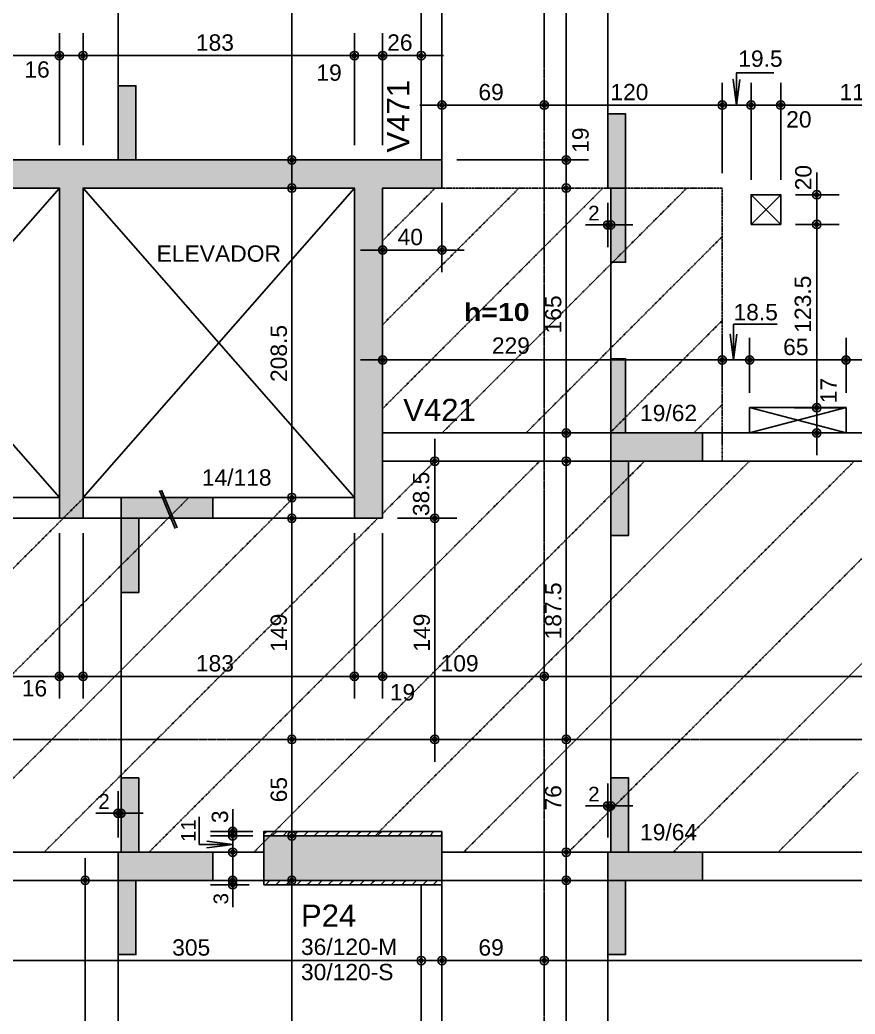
# Model space of a CAD drawing. Extents: x 0 to 7795, y 0 to 4205.
# Drawn here: x 3450 to 4013, y 2422 to 3092 of the extents above; entities that cross this region are included whole.
import ezdxf

# ---------------------------------------------------------------- set-up
doc = ezdxf.new("R2010")
doc.units = 0
doc.header["$MEASUREMENT"] = 0
for name, pattern in [('ESTILO_TQS_0001', [1, 0.7, -0.3]), ('ESTILO_TQS_0002', [0.4, 0.1, -0.3]), ('ESTILO_TQS_0006', [0.3, 0.2, -0.1]), ('ESTILO_TQS_0007', [2.1, 1.5, -0.2, 0.2, -0.2])]:
    doc.linetypes.add(name, pattern=pattern)
for name, color, linetype in [('MTH-230', 1, 'CONTINUOUS'), ('MTH-COTAS7', 31, 'CONTINUOUS'), ('MTH-DIM-PILAR', 3, 'CONTINUOUS'), ('MTH-DIM-VIGA', 3, 'CONTINUOUS'), ('MTH-EIXO-214', 4, 'CONTINUOUS'), ('MTH-FACE-VIGA', 7, 'CONTINUOUS'), ('MTH-LINHA-SEÇÃO', 16, 'CONTINUOUS'), ('MTH-PILAR-SEGUE', 5, 'CONTINUOUS'), ('MTH-SIMB_COTA', 3, 'CONTINUOUS'), ('MTH-SOMBRA21', 150, 'CONTINUOUS'), ('MTH-SOMBRA25', 253, 'CONTINUOUS'), ('MTH-TIT1-VIGA', 5, 'CONTINUOUS'), ('MTH-TRACEJADO-216', 1, 'CONTINUOUS'), ('MTH-TXT-NEGRITO', 5, 'CONTINUOUS'), ('MTH-TXT-NOTAS', 3, 'CONTINUOUS'), ('MTH-VIGA-INVERTIDA', 7, 'ESTILO_TQS_0002')]:
    doc.layers.add(name, color=color, linetype=linetype)
doc.styles.add('TQS_ARIAL', font='arial.ttf')
doc.styles.add('TQS_ARIAL_BLACK', font='ariblk.ttf')

msp = doc.modelspace()

# ---------------------------------------------------------------- linework, layer by layer
at = {"layer": 'MTH-230', "linetype": 'Continuous'}
for p, q in [((3293.511365, 2770.135472), (3476.511365, 2978.635504)), ((3293.511365, 2978.635504), (3476.511365, 2770.135472)), ((3492.511365, 2770.135472), (3675.511365, 2978.6355)), ((3492.511365, 2978.6355), (3675.511365, 2770.135472)), ((3943.011366, 2954.1355), (3963.011366, 2974.1355)), ((3963.011366, 2954.1355), (3943.011366, 2974.1355)), ((3942.010455, 2813.6355), (4007.012171, 2830.706534)), ((4007.012171, 2813.6355), (3942.010455, 2830.706534))]:
    msp.add_line(p, q, dxfattribs=at)
at = {"layer": 'MTH-COTAS7', "linetype": 'Continuous'}
for p, q in [((3633.288022, 2982.635497), (3633.288022, 3471.635501)), ((3818.309239, 2982.635497), (3818.309239, 3438.635501)), ((3476.511365, 3007.635497), (3476.511365, 3082.969265)), ((3476.511365, 3007.635497), (3476.511365, 3082.969265)), ((3492.511365, 3007.635497), (3492.511365, 3082.969265)), ((3492.511365, 3007.635497), (3492.511365, 3082.969265)), ((3675.511365, 3007.635497), (3675.511365, 3082.969265)), ((3675.511365, 3007.635497), (3675.511365, 3082.969265)), ((3694.511365, 3007.635497), (3694.511365, 3082.969265)), ((3694.511365, 3007.635497), (3694.511365, 3082.969265)), ((3720.511366, 3057.646509), (3720.511366, 3082.969265)), ((3278.511365, 3067.969265), (3491.511365, 3067.969265)), ((3461.511365, 3067.969265), (3507.511365, 3067.969265)), ((3477.511365, 3067.969265), (3690.511365, 3067.969265)), ((3660.511365, 3067.969265), (3709.511365, 3067.969265)), ((3679.511365, 3067.969265), (3735.511366, 3067.969265)), ((3923.511327, 2988.635492), (3923.511327, 3049.575059)), ((3923.511327, 2988.635492), (3923.511327, 3049.575059)), ((3943.011367, 2984.1355), (3943.011367, 3049.575059)), ((3943.011367, 2984.1355), (3943.011367, 3049.575059)), ((3963.011367, 2984.1355), (3963.011367, 3049.575059)), ((3963.011367, 2984.1355), (3963.011367, 3049.575059)), ((3803.511366, 3037.703124), (3803.511366, 3019.575059)), ((3803.511366, 3037.703124), (3803.511366, 3019.575059)), ((3818.511366, 3034.575059), (3719.511366, 3034.575059)), ((3734.511366, 3031.99527), (3734.511366, 3019.575059)), ((3938.511327, 3034.575059), (3788.511366, 3034.575059)), ((3958.011367, 3034.575059), (3908.511327, 3034.575059)), ((3978.011367, 3034.575059), (3928.011367, 3034.575059)), ((4088.011367, 3034.575059), (3948.011367, 3034.575059)), ((3818.309239, 2963.635492), (3818.309239, 3012.635497)), ((3619.831089, 2997.635497), (3648.288022, 2997.635497)), ((3744.511366, 2997.635497), (3833.309239, 2997.635497)), ((3744.511366, 2997.635497), (3833.309239, 2997.635497)), ((3633.288022, 2755.13551), (3633.288022, 2993.6355)), ((3818.309239, 2798.635501), (3818.309239, 2993.635492)), ((3987.298602, 2939.1355), (3987.298602, 2989.1355)), ((3594.011365, 2978.6355), (3648.288022, 2978.6355)), ((3694.511365, 2968.635497), (3694.511365, 2921.927565)), ((3734.511366, 2968.635492), (3734.511366, 2921.927565)), ((3846.330198, 2968.635492), (3846.330198, 2938.878151)), ((3848.330198, 2968.635492), (3848.330198, 2938.878151)), ((3973.011367, 2974.1355), (4002.298602, 2974.1355)), ((3987.298602, 2815.635501), (3987.298602, 2969.1355)), ((3831.330198, 2953.878151), (3863.330198, 2953.878151)), ((3973.011367, 2954.1355), (4002.298602, 2954.1355)), ((3973.011367, 2954.1355), (4002.298602, 2954.1355)), ((3749.511366, 2936.927565), (3679.511365, 2936.927565)), ((3923.511327, 2878.491579), (3923.511327, 2847.849414)), ((3942.010456, 2840.635501), (3942.010456, 2877.849414)), ((3942.010456, 2840.635501), (3942.010456, 2877.849414)), ((4007.012172, 2840.635501), (4007.012172, 2877.849414)), ((4007.012172, 2840.635501), (4007.012172, 2877.849414)), ((3694.511365, 2867.803718), (3694.511365, 2847.849414)), ((3923.511327, 2868.491579), (3923.511327, 2847.849414)), ((3679.511365, 2862.849414), (3938.511327, 2862.849414)), ((3957.010456, 2862.849414), (3908.511327, 2862.849414)), ((4022.012172, 2862.849414), (3927.010456, 2862.849414)), ((4164.012172, 2862.849414), (3992.012172, 2862.849414)), ((3987.298602, 2798.635501), (3987.298602, 2845.635501)), ((3982.961218, 2830.635501), (3972.298602, 2830.635501)), ((3982.298602, 2830.635501), (4002.298602, 2830.635501)), ((3729.654069, 2741.135506), (3729.654069, 2809.6355)), ((3799.683742, 2813.635501), (3833.309239, 2813.635501)), ((3818.309239, 2592.135465), (3818.309239, 2809.635501)), ((3984.682161, 2813.635501), (3972.298602, 2813.635501)), ((3726.827293, 2794.6355), (3744.654069, 2794.6355)), ((3813.511366, 2794.635501), (3833.309239, 2794.635501)), ((3665.511332, 2770.13551), (3618.288022, 2770.13551)), ((3633.288022, 2592.135465), (3633.288022, 2771.13551)), ((3729.654069, 2592.135465), (3729.654069, 2771.135506)), ((3637.278494, 2756.13551), (3618.288022, 2756.13551)), ((3704.511365, 2756.135506), (3744.654069, 2756.135506)), ((3704.511365, 2756.135506), (3744.654069, 2756.135506)), ((3476.511365, 2746.135506), (3476.511365, 2634.635497)), ((3476.511365, 2746.135506), (3476.511365, 2634.635497)), ((3492.511365, 2746.135506), (3492.511365, 2634.635497)), ((3492.511365, 2746.135506), (3492.511365, 2634.635497)), ((3675.511365, 2746.135506), (3675.511365, 2634.635497)), ((3675.511365, 2746.135506), (3675.511365, 2634.635497)), ((3694.511365, 2746.135506), (3694.511365, 2634.635497)), ((3694.511365, 2746.135506), (3694.511365, 2634.635497)), ((3803.511366, 2674.230856), (3803.511366, 2634.635497)), ((3803.511366, 2674.230856), (3803.511366, 2634.635497)), ((3278.511399, 2649.635497), (3491.511365, 2649.635497)), ((3461.511365, 2649.635497), (3507.511365, 2649.635497)), ((3477.511365, 2649.635497), (3690.511365, 2649.635497)), ((3660.511365, 2649.635497), (3709.511365, 2649.635497)), ((3679.511365, 2649.635497), (3818.511366, 2649.635497)), ((3788.511366, 2649.635497), (4369.512171, 2649.635497)), ((3633.288022, 2527.13677), (3633.288022, 2622.135465)), ((3818.309239, 2516.13677), (3818.309239, 2622.135465)), ((3641.453157, 2607.135465), (3618.288022, 2607.135465)), ((3641.453157, 2607.135465), (3618.288022, 2607.135465)), ((3715.45008, 2607.135465), (3744.654069, 2607.135465)), ((3813.511366, 2607.135465), (3833.309239, 2607.135465)), ((3813.511366, 2607.135465), (3833.309239, 2607.135465)), ((3846.330198, 2541.13677), (3846.330198, 2577.346098)), ((3848.330198, 2541.13677), (3848.330198, 2577.346098)), ((3516.089003, 2541.13677), (3516.089003, 2572.346399)), ((3518.089003, 2541.13677), (3518.089003, 2572.346399)), ((3593.398421, 2527.13677), (3593.398421, 2560.13677)), ((3831.330198, 2562.346098), (3863.330198, 2562.346098)), ((3501.089003, 2557.346399), (3533.089003, 2557.346399)), ((3593.398421, 2516.13677), (3593.398421, 2557.13677)), ((3606.981454, 2545.13677), (3578.398421, 2545.13677)), ((3606.981454, 2542.13677), (3578.398421, 2542.13677)), ((3606.981454, 2542.13677), (3578.398421, 2542.13677)), ((3638.897872, 2542.13677), (3618.288022, 2542.13677)), ((3493.919524, 2137.135501), (3493.919524, 2527.13677)), ((3606.981454, 2531.13677), (3578.398421, 2531.13677)), ((3593.398421, 2494.13677), (3593.398421, 2527.13677)), ((3633.288022, 2038.142044), (3633.288022, 2527.13677)), ((3813.511366, 2531.13677), (3833.309239, 2531.13677)), ((3818.309239, 2071.135503), (3818.309239, 2527.13677)), ((3465.43347, 2512.13677), (3508.919524, 2512.13677)), ((3604.511366, 2512.13677), (3578.398421, 2512.13677)), ((3604.511366, 2509.13677), (3578.398421, 2509.13677)), ((3664.511366, 2512.13677), (3618.288022, 2512.13677)), ((3813.511366, 2512.13677), (3833.309239, 2512.13677)), ((3720.511366, 2447.143058), (3720.511366, 2473.127822)), ((3734.511366, 2431.979805), (3734.511366, 2473.127822)), ((3803.511366, 2454.484193), (3803.511366, 2473.127822)), ((3803.511366, 2454.484193), (3803.511366, 2473.127822)), ((3400.51137, 2458.127822), (3735.511366, 2458.127822)), ((3719.511366, 2458.127822), (3818.511366, 2458.127822)), ((3788.511366, 2458.127822), (4369.512171, 2458.127822))]:
    msp.add_line(p, q, dxfattribs=at)
for points in [[(3958.280847, 3056.357595), (3933.168251, 3056.357595), (3933.168251, 3034.575059), (3930.884043, 3051.925344), (3933.168251, 3034.575059), (3935.45246, 3051.925344)], [(3960.559205, 2886.866968), (3931.167326, 2886.866968), (3931.167326, 2862.849414), (3928.883118, 2880.199699), (3931.167326, 2862.849414), (3933.451534, 2880.199699)], [(3570.813258, 2555.050198), (3570.813258, 2536.388203), (3593.398421, 2536.388203), (3576.048136, 2534.103995), (3593.398421, 2536.388203), (3576.048136, 2538.672412)]]:
    msp.add_lwpolyline(points, dxfattribs=at)
at = {"layer": 'MTH-EIXO-214', "linetype": 'ESTILO_TQS_0007'}
for p, q in [((3803.511366, 3791.636556), (3803.511366, 1718.135501)), ((401.511366, 2607.135465), (5503.511366, 2607.135465))]:
    msp.add_line(p, q, dxfattribs=at)
at = {"layer": 'MTH-FACE-VIGA', "linetype": 'Continuous'}
for p, q in [((3614.511366, 2543.549246), (3616.09889, 2545.13677)), ((3620.169958, 2542.13677), (3620.31505, 2542.281862)), ((3620.31505, 2542.281862), (3623.169958, 2545.13677)), ((3627.241025, 2542.13677), (3627.567427, 2542.463171)), ((3627.567427, 2542.463171), (3630.241025, 2545.13677)), ((3634.312093, 2542.13677), (3634.819804, 2542.644481)), ((3634.819804, 2542.644481), (3637.312093, 2545.13677)), ((3641.383161, 2542.13677), (3642.072181, 2542.82579)), ((3642.072181, 2542.82579), (3644.383161, 2545.13677)), ((3648.454229, 2542.13677), (3649.324559, 2543.007099)), ((3649.324559, 2543.007099), (3651.454229, 2545.13677)), ((3655.525297, 2542.13677), (3656.576936, 2543.188409)), ((3656.576936, 2543.188409), (3658.525297, 2545.13677)), ((3662.596365, 2542.13677), (3663.829313, 2543.369718)), ((3663.829313, 2543.369718), (3665.596365, 2545.13677)), ((3669.667432, 2542.13677), (3671.08169, 2543.551028)), ((3671.08169, 2543.551028), (3672.667432, 2545.13677)), ((3676.7385, 2542.13677), (3678.334068, 2543.732337)), ((3678.334068, 2543.732337), (3679.7385, 2545.13677)), ((3683.809568, 2542.13677), (3685.586445, 2543.913647)), ((3685.586445, 2543.913647), (3686.809568, 2545.13677)), ((3690.880636, 2542.13677), (3692.838822, 2544.094956)), ((3692.838822, 2544.094956), (3693.880636, 2545.13677)), ((3697.951704, 2542.13677), (3700.091199, 2544.276265)), ((3700.091199, 2544.276265), (3700.951704, 2545.13677)), ((3705.022771, 2542.13677), (3707.343577, 2544.457575)), ((3707.343577, 2544.457575), (3708.022771, 2545.13677)), ((3712.093839, 2542.13677), (3714.595954, 2544.638884)), ((3714.595954, 2544.638884), (3715.093839, 2545.13677)), ((3719.164907, 2542.13677), (3721.848331, 2544.820194)), ((3721.848331, 2544.820194), (3722.164907, 2545.13677)), ((3726.235975, 2542.13677), (3729.100708, 2545.001503)), ((3729.100708, 2545.001503), (3729.235975, 2545.13677)), ((3733.307043, 2542.13677), (3734.511366, 2543.341093)), ((3615.454229, 2509.13677), (3615.478405, 2509.160946)), ((3615.478405, 2509.160946), (3618.454229, 2512.13677)), ((3622.525297, 2509.13677), (3622.730782, 2509.342255)), ((3622.730782, 2509.342255), (3625.525297, 2512.13677)), ((3629.596365, 2509.13677), (3629.983159, 2509.523564)), ((3629.983159, 2509.523564), (3632.596365, 2512.13677)), ((3636.667432, 2509.13677), (3637.235537, 2509.704874)), ((3637.235537, 2509.704874), (3639.667432, 2512.13677)), ((3643.7385, 2509.13677), (3644.487914, 2509.886183)), ((3644.487914, 2509.886183), (3646.7385, 2512.13677)), ((3650.809568, 2509.13677), (3651.740291, 2510.067493)), ((3651.740291, 2510.067493), (3653.809568, 2512.13677)), ((3657.880636, 2509.13677), (3658.992668, 2510.248802)), ((3658.992668, 2510.248802), (3660.880636, 2512.13677)), ((3664.951704, 2509.13677), (3666.245046, 2510.430112)), ((3666.245046, 2510.430112), (3667.951704, 2512.13677)), ((3672.022771, 2509.13677), (3673.497423, 2510.611421)), ((3673.497423, 2510.611421), (3675.022771, 2512.13677)), ((3679.093839, 2509.13677), (3680.7498, 2510.79273)), ((3680.7498, 2510.79273), (3682.093839, 2512.13677)), ((3686.164907, 2509.13677), (3688.002177, 2510.97404)), ((3688.002177, 2510.97404), (3689.164907, 2512.13677)), ((3693.235975, 2509.13677), (3695.254555, 2511.155349)), ((3695.254555, 2511.155349), (3696.235975, 2512.13677)), ((3700.307043, 2509.13677), (3702.506932, 2511.336659)), ((3702.506932, 2511.336659), (3703.307043, 2512.13677)), ((3707.37811, 2509.13677), (3709.759309, 2511.517968)), ((3709.759309, 2511.517968), (3710.37811, 2512.13677)), ((3714.449178, 2509.13677), (3717.011686, 2511.699278)), ((3717.011686, 2511.699278), (3717.449178, 2512.13677)), ((3721.520246, 2509.13677), (3724.264064, 2511.880587)), ((3724.264064, 2511.880587), (3724.520246, 2512.13677)), ((3728.591314, 2509.13677), (3731.516441, 2512.061896)), ((3731.516441, 2512.061896), (3731.591314, 2512.13677))]:
    msp.add_line(p, q, dxfattribs=at)
for points in [[(3720.511366, 3423.635501), (3720.511366, 2997.635497)], [(3734.511366, 2997.635497), (3734.511366, 3423.635501)], [(3943.011366, 2954.1355), (3963.011366, 2954.1355), (3963.011366, 2974.1355), (3943.011366, 2974.1355), (3943.011366, 2954.1355)], [(3942.010455, 2813.6355), (4007.012171, 2813.6355), (4007.012171, 2830.706534), (3942.010455, 2830.706534), (3942.010455, 2813.6355)], [(4354.512171, 2813.6355), (3694.511365, 2813.6355)], [(3694.511365, 2794.6355), (4354.512171, 2794.6355)], [(3476.511365, 2770.13551), (3293.511365, 2770.13551)], [(3675.511365, 2770.13551), (3492.511365, 2770.13551)], [(3293.511365, 2756.13551), (3476.511365, 2756.13551)], [(3492.511365, 2756.13551), (3675.511365, 2756.13551)], [(3734.511366, 2545.13677), (3614.511366, 2545.13677), (3614.511366, 2542.13677), (3734.511366, 2542.13677), (3734.511366, 2545.13677)], [(3614.511366, 2531.13677), (3408.51137, 2531.13677)], [(4354.512171, 2531.13677), (3734.511366, 2531.13677)], [(3415.51137, 2512.13677), (3614.511366, 2512.13677)], [(3734.511366, 2512.13677), (3614.511366, 2512.13677), (3614.511366, 2509.13677), (3734.511366, 2509.13677), (3734.511366, 2512.13677)], [(3720.511366, 2509.13677), (3720.511366, 2086.135503)], [(3734.511366, 2086.135503), (3734.511366, 2512.13677)], [(3734.511366, 2512.13677), (4354.512171, 2512.13677)]]:
    msp.add_lwpolyline(points, dxfattribs=at)
at = {"layer": 'MTH-LINHA-SEÇÃO', "linetype": 'Continuous'}
for p, q in [((3516.089003, 2997.635497), (3516.089003, 3475.635501)), ((3846.330198, 3442.635501), (3846.330198, 2978.635492)), ((3848.330198, 2978.635492), (3848.330198, 2813.635501)), ((3848.330198, 2794.635501), (3848.330198, 2531.13677)), ((3544.159534, 2774.789181), (3554.689197, 2749.296312)), ((3545.34709, 2775.105863), (3555.876753, 2749.612994)), ((3518.089003, 2531.13677), (3518.089003, 2756.13551)), ((3846.330198, 2531.13677), (3846.330198, 2067.135503)), ((3516.089003, 2034.142044), (3516.089003, 2512.13677))]:
    msp.add_line(p, q, dxfattribs=at)
for points in [[(3516.089003, 2997.635497), (3516.089003, 3047.635497), (3528.089003, 3047.635497), (3528.089003, 2997.635497), (3516.089003, 2997.635497)], [(3846.330198, 3028.635492), (3846.330198, 2978.635492), (3858.330198, 2978.635492), (3858.330198, 3028.635492), (3846.330198, 3028.635492)], [(3848.330198, 2978.635492), (3848.330198, 2928.635492), (3858.330198, 2928.635492), (3858.330198, 2978.635492), (3848.330198, 2978.635492)], [(3848.330198, 2863.635501), (3848.330198, 2813.635501), (3858.330198, 2813.635501), (3858.330198, 2863.635501), (3848.330198, 2863.635501)], [(3848.330198, 2794.635501), (3848.330198, 2813.635501), (3910.330198, 2813.635501), (3910.330198, 2794.635501), (3848.330198, 2794.635501)], [(3848.330198, 2744.635501), (3848.330198, 2794.635501), (3860.330198, 2794.635501), (3860.330198, 2744.635501), (3848.330198, 2744.635501)], [(3580.089003, 2770.13551), (3518.089003, 2770.13551), (3518.089003, 2756.13551), (3580.089003, 2756.13551), (3580.089003, 2770.13551)], [(3518.089003, 2706.13551), (3518.089003, 2756.13551), (3530.089003, 2756.13551), (3530.089003, 2706.13551), (3518.089003, 2706.13551)], [(3518.089003, 2531.13677), (3518.089003, 2581.13677), (3530.089003, 2581.13677), (3530.089003, 2531.13677), (3518.089003, 2531.13677)], [(3848.330198, 2531.13677), (3848.330198, 2581.13677), (3860.330198, 2581.13677), (3860.330198, 2531.13677), (3848.330198, 2531.13677)], [(3516.089003, 2512.13677), (3516.089003, 2531.13677), (3580.089003, 2531.13677), (3580.089003, 2512.13677), (3516.089003, 2512.13677)], [(3846.330198, 2512.13677), (3846.330198, 2531.13677), (3910.330198, 2531.13677), (3910.330198, 2512.13677), (3846.330198, 2512.13677)], [(3516.089003, 2512.13677), (3516.089003, 2462.13677), (3528.089003, 2462.13677), (3528.089003, 2512.13677), (3516.089003, 2512.13677)], [(3846.330198, 2512.13677), (3846.330198, 2462.13677), (3858.330198, 2462.13677), (3858.330198, 2512.13677), (3846.330198, 2512.13677)]]:
    msp.add_lwpolyline(points, dxfattribs=at)
at = {"layer": 'MTH-PILAR-SEGUE', "linetype": 'Continuous'}
for points in [[(3694.511365, 2756.135506), (3694.511365, 2978.635497), (3734.511366, 2978.635497), (3734.511366, 2997.635497), (3274.511365, 2997.635497), (3274.511365, 2699.635497), (3293.511365, 2699.635497), (3293.511365, 2978.635504), (3476.511365, 2978.635504), (3476.511365, 2756.135506), (3492.511365, 2756.135506), (3492.511365, 2978.6355), (3675.511365, 2978.6355), (3675.511365, 2756.135506), (3694.511365, 2756.135506)], [(3734.511366, 2512.13677), (3734.511366, 2542.13677), (3614.511366, 2542.13677), (3614.511366, 2512.13677), (3734.511366, 2512.13677)]]:
    msp.add_lwpolyline(points, dxfattribs=at)
at = {"layer": 'MTH-SIMB_COTA', "linetype": 'Continuous'}
for centre, radius in [((3476.511365, 3067.969265), 2.8), ((3476.511365, 3067.969265), 2.8), ((3476.511365, 3067.969265), 1.4), ((3476.511365, 3067.969265), 1.4), ((3492.511365, 3067.969265), 2.8), ((3492.511365, 3067.969265), 2.8), ((3492.511365, 3067.969265), 1.4), ((3492.511365, 3067.969265), 1.4), ((3675.511365, 3067.969265), 2.8), ((3675.511365, 3067.969265), 2.8), ((3675.511365, 3067.969265), 1.4), ((3675.511365, 3067.969265), 1.4), ((3694.511365, 3067.969265), 2.8), ((3694.511365, 3067.969265), 2.8), ((3694.511365, 3067.969265), 1.4), ((3694.511365, 3067.969265), 1.4), ((3720.511366, 3067.969265), 2.8), ((3720.511366, 3067.969265), 1.4), ((3734.511366, 3034.575059), 2.8), ((3734.511366, 3034.575059), 1.4), ((3803.511366, 3034.575059), 2.8), ((3803.511366, 3034.575059), 2.8), ((3803.511366, 3034.575059), 1.4), ((3803.511366, 3034.575059), 1.4), ((3923.511327, 3034.575059), 2.8), ((3923.511327, 3034.575059), 2.8), ((3923.511327, 3034.575059), 1.4), ((3923.511327, 3034.575059), 1.4), ((3943.011367, 3034.575059), 2.8), ((3943.011367, 3034.575059), 2.8), ((3943.011367, 3034.575059), 1.4), ((3943.011367, 3034.575059), 1.4), ((3963.011367, 3034.575059), 2.8), ((3963.011367, 3034.575059), 2.8), ((3963.011367, 3034.575059), 1.4), ((3963.011367, 3034.575059), 1.4), ((3633.288022, 2997.635497), 2.8), ((3633.288022, 2997.635497), 1.4), ((3818.309239, 2997.635497), 2.8), ((3818.309239, 2997.635497), 2.8), ((3818.309239, 2997.635497), 1.4), ((3818.309239, 2997.635497), 1.4), ((3633.288022, 2978.6355), 2.8), ((3633.288022, 2978.6355), 1.4), ((3818.309239, 2978.635492), 2.8), ((3818.309239, 2978.635492), 2.8), ((3818.309239, 2978.635492), 1.4), ((3818.309239, 2978.635492), 1.4), ((3987.298602, 2974.1355), 2.8), ((3987.298602, 2974.1355), 1.4), ((3846.330198, 2953.878151), 2.8), ((3846.330198, 2953.878151), 1.4), ((3848.330198, 2953.878151), 2.8), ((3848.330198, 2953.878151), 1.4), ((3987.298602, 2954.1355), 2.8), ((3987.298602, 2954.1355), 2.8), ((3987.298602, 2954.1355), 1.4), ((3987.298602, 2954.1355), 1.4), ((3694.511365, 2936.927565), 2.8), ((3694.511365, 2936.927565), 1.4), ((3734.511366, 2936.927565), 2.8), ((3734.511366, 2936.927565), 1.4), ((3694.511365, 2862.849414), 2.8), ((3694.511365, 2862.849414), 1.4), ((3923.511327, 2862.849414), 2.8), ((3923.511327, 2862.849414), 2.8), ((3923.511327, 2862.849414), 1.4), ((3923.511327, 2862.849414), 1.4), ((3942.010456, 2862.849414), 2.8), ((3942.010456, 2862.849414), 2.8), ((3942.010456, 2862.849414), 1.4), ((3942.010456, 2862.849414), 1.4), ((4007.012172, 2862.849414), 2.8), ((4007.012172, 2862.849414), 2.8), ((4007.012172, 2862.849414), 1.4), ((4007.012172, 2862.849414), 1.4), ((3987.298602, 2830.635501), 2.8), ((3987.298602, 2830.635501), 2.8), ((3987.298602, 2830.635501), 1.4), ((3987.298602, 2830.635501), 1.4), ((3818.309239, 2813.635501), 2.8), ((3818.309239, 2813.635501), 1.4), ((3987.298602, 2813.635501), 2.8), ((3987.298602, 2813.635501), 1.4), ((3729.654069, 2794.6355), 2.8), ((3729.654069, 2794.6355), 1.4), ((3818.309239, 2794.635501), 2.8), ((3818.309239, 2794.635501), 1.4), ((3633.288022, 2770.13551), 2.8), ((3633.288022, 2770.13551), 1.4), ((3633.288022, 2756.13551), 2.8), ((3633.288022, 2756.13551), 1.4), ((3729.654069, 2756.135506), 2.8), ((3729.654069, 2756.135506), 2.8), ((3729.654069, 2756.135506), 1.4), ((3729.654069, 2756.135506), 1.4), ((3476.511365, 2649.635497), 2.8), ((3476.511365, 2649.635497), 2.8), ((3476.511365, 2649.635497), 1.4), ((3476.511365, 2649.635497), 1.4), ((3492.511365, 2649.635497), 2.8), ((3492.511365, 2649.635497), 2.8), ((3492.511365, 2649.635497), 1.4), ((3492.511365, 2649.635497), 1.4), ((3675.511365, 2649.635497), 2.8), ((3675.511365, 2649.635497), 2.8), ((3675.511365, 2649.635497), 1.4), ((3675.511365, 2649.635497), 1.4), ((3694.511365, 2649.635497), 2.8), ((3694.511365, 2649.635497), 2.8), ((3694.511365, 2649.635497), 1.4), ((3694.511365, 2649.635497), 1.4), ((3803.511366, 2649.635497), 2.8), ((3803.511366, 2649.635497), 2.8), ((3803.511366, 2649.635497), 1.4), ((3803.511366, 2649.635497), 1.4), ((3633.288022, 2607.135465), 2.8), ((3633.288022, 2607.135465), 2.8), ((3633.288022, 2607.135465), 1.4), ((3633.288022, 2607.135465), 1.4), ((3729.654069, 2607.135465), 2.8), ((3729.654069, 2607.135465), 1.4), ((3818.309239, 2607.135465), 2.8), ((3818.309239, 2607.135465), 2.8), ((3818.309239, 2607.135465), 1.4), ((3818.309239, 2607.135465), 1.4), ((3516.089003, 2557.346399), 2.8), ((3518.089003, 2557.346399), 2.8), ((3846.330198, 2562.346098), 2.8), ((3846.330198, 2562.346098), 1.4), ((3848.330198, 2562.346098), 2.8), ((3848.330198, 2562.346098), 1.4), ((3516.089003, 2557.346399), 1.4), ((3518.089003, 2557.346399), 1.4), ((3593.398421, 2545.13677), 2.8), ((3593.398421, 2545.13677), 1.4), ((3593.398421, 2542.13677), 2.8), ((3593.398421, 2542.13677), 2.8), ((3593.398421, 2542.13677), 1.4), ((3593.398421, 2542.13677), 1.4), ((3633.288022, 2542.13677), 2.8), ((3633.288022, 2542.13677), 1.4), ((3593.398421, 2531.13677), 2.8), ((3818.309239, 2531.13677), 2.8), ((3593.398421, 2531.13677), 1.4), ((3818.309239, 2531.13677), 1.4), ((3493.919524, 2512.13677), 2.8), ((3493.919524, 2512.13677), 1.4), ((3593.398421, 2512.13677), 2.8), ((3593.398421, 2512.13677), 1.4), ((3633.288022, 2512.13677), 2.8), ((3633.288022, 2512.13677), 1.4), ((3818.309239, 2512.13677), 2.8), ((3818.309239, 2512.13677), 1.4), ((3593.398421, 2509.13677), 2.8), ((3593.398421, 2509.13677), 1.4), ((3720.511366, 2458.127822), 2.8), ((3720.511366, 2458.127822), 1.4), ((3734.511366, 2458.127822), 2.8), ((3734.511366, 2458.127822), 1.4), ((3803.511366, 2458.127822), 2.8), ((3803.511366, 2458.127822), 2.8), ((3803.511366, 2458.127822), 1.4), ((3803.511366, 2458.127822), 1.4)]:
    msp.add_circle(centre, radius, dxfattribs=at)
at = {"layer": 'MTH-SOMBRA21', "linetype": 'Continuous'}
for points in [[(3516.089003, 2997.635497), (3516.089003, 3047.635497), (3528.089003, 3047.635497)], [(3516.089003, 2997.635497), (3528.089003, 3047.635497), (3528.089003, 2997.635497)], [(3846.330198, 3028.635492), (3846.330198, 2978.635492), (3858.330198, 2978.635492)], [(3846.330198, 3028.635492), (3858.330198, 2978.635492), (3858.330198, 3028.635492)], [(3846.330198, 3028.635492), (3858.330198, 3028.635492), (3846.330198, 3028.635492)], [(3516.089003, 2997.635497), (3528.089003, 2997.635497), (3516.089003, 2997.635497)], [(3848.330198, 2978.635492), (3848.330198, 2928.635492), (3858.330198, 2928.635492)], [(3848.330198, 2978.635492), (3858.330198, 2928.635492), (3858.330198, 2978.635492)], [(3848.330198, 2978.635492), (3858.330198, 2978.635492), (3848.330198, 2978.635492)], [(3848.330198, 2863.635501), (3848.330198, 2813.635501), (3858.330198, 2813.635501)], [(3848.330198, 2863.635501), (3858.330198, 2813.635501), (3858.330198, 2863.635501)], [(3848.330198, 2863.635501), (3858.330198, 2863.635501), (3848.330198, 2863.635501)], [(3848.330198, 2794.635501), (3848.330198, 2813.635501), (3910.330198, 2813.635501)], [(3848.330198, 2794.635501), (3910.330198, 2813.635501), (3910.330198, 2794.635501)], [(3848.330198, 2794.635501), (3910.330198, 2794.635501), (3848.330198, 2794.635501)], [(3848.330198, 2744.635501), (3848.330198, 2794.635501), (3860.330198, 2794.635501)], [(3848.330198, 2744.635501), (3860.330198, 2794.635501), (3860.330198, 2744.635501)], [(3580.089003, 2770.13551), (3518.089003, 2770.13551), (3518.089003, 2756.13551)], [(3580.089003, 2770.13551), (3518.089003, 2756.13551), (3580.089003, 2756.13551)], [(3580.089003, 2770.13551), (3580.089003, 2756.13551), (3580.089003, 2770.13551)], [(3518.089003, 2706.13551), (3518.089003, 2756.13551), (3530.089003, 2756.13551)], [(3518.089003, 2706.13551), (3530.089003, 2756.13551), (3530.089003, 2706.13551)], [(3848.330198, 2744.635501), (3860.330198, 2744.635501), (3848.330198, 2744.635501)], [(3518.089003, 2706.13551), (3530.089003, 2706.13551), (3518.089003, 2706.13551)], [(3518.089003, 2531.13677), (3518.089003, 2581.13677), (3530.089003, 2581.13677)], [(3518.089003, 2531.13677), (3530.089003, 2581.13677), (3530.089003, 2531.13677)], [(3848.330198, 2531.13677), (3848.330198, 2581.13677), (3860.330198, 2581.13677)], [(3848.330198, 2531.13677), (3860.330198, 2581.13677), (3860.330198, 2531.13677)], [(3516.089003, 2512.13677), (3516.089003, 2531.13677), (3580.089003, 2531.13677)], [(3516.089003, 2512.13677), (3580.089003, 2531.13677), (3580.089003, 2512.13677)], [(3518.089003, 2531.13677), (3530.089003, 2531.13677), (3518.089003, 2531.13677)], [(3846.330198, 2512.13677), (3846.330198, 2531.13677), (3910.330198, 2531.13677)], [(3846.330198, 2512.13677), (3910.330198, 2531.13677), (3910.330198, 2512.13677)], [(3848.330198, 2531.13677), (3860.330198, 2531.13677), (3848.330198, 2531.13677)], [(3516.089003, 2512.13677), (3580.089003, 2512.13677), (3516.089003, 2512.13677)], [(3516.089003, 2512.13677), (3516.089003, 2462.13677), (3528.089003, 2462.13677)], [(3516.089003, 2512.13677), (3528.089003, 2462.13677), (3528.089003, 2512.13677)], [(3516.089003, 2512.13677), (3528.089003, 2512.13677), (3516.089003, 2512.13677)], [(3846.330198, 2512.13677), (3910.330198, 2512.13677), (3846.330198, 2512.13677)], [(3846.330198, 2512.13677), (3846.330198, 2462.13677), (3858.330198, 2462.13677)], [(3846.330198, 2512.13677), (3858.330198, 2462.13677), (3858.330198, 2512.13677)], [(3846.330198, 2512.13677), (3858.330198, 2512.13677), (3846.330198, 2512.13677)]]:
    msp.add_solid(points, dxfattribs=at)
at = {"layer": 'MTH-SOMBRA25', "linetype": 'Continuous'}
for points in [[(3734.511366, 2997.635497), (3274.511365, 2997.635497), (3293.511365, 2978.635504)], [(3734.511366, 2997.635497), (3293.511365, 2978.635504), (3476.511365, 2978.635504)], [(3734.511366, 2997.635497), (3476.511365, 2978.635504), (3492.511365, 2978.6355)], [(3734.511366, 2997.635497), (3492.511365, 2978.6355), (3675.511365, 2978.6355)], [(3734.511366, 2997.635497), (3675.511365, 2978.6355), (3694.511365, 2978.635497)], [(3734.511366, 2997.635497), (3694.511365, 2978.635497), (3734.511366, 2978.635497)], [(3476.511365, 2978.635504), (3476.511365, 2756.135506), (3492.511365, 2756.135506)], [(3476.511365, 2978.635504), (3492.511365, 2756.135506), (3492.511365, 2978.6355)], [(3675.511365, 2978.6355), (3675.511365, 2756.135506), (3694.511365, 2756.135506)], [(3675.511365, 2978.6355), (3694.511365, 2756.135506), (3694.511365, 2978.635497)], [(3734.511366, 2512.13677), (3734.511366, 2542.13677), (3614.511366, 2542.13677)], [(3734.511366, 2512.13677), (3614.511366, 2542.13677), (3614.511366, 2512.13677)], [(3734.511366, 2512.13677), (3614.511366, 2512.13677), (3734.511366, 2512.13677)]]:
    msp.add_solid(points, dxfattribs=at)
at = {"layer": 'MTH-TRACEJADO-216', "linetype": 'ESTILO_TQS_0001'}
for p, q in [((3694.511365, 2830.112378), (3843.034481, 2978.635493)), ((3694.511365, 2886.68092), (3786.465938, 2978.635493)), ((3694.511365, 2943.249463), (3729.897396, 2978.635493)), ((3923.511406, 2978.635493), (3734.511366, 2978.635493)), ((3734.60303, 2813.6355), (3899.603023, 2978.635493)), ((3923.511406, 2813.6355), (3923.511406, 2978.635493)), ((3791.171572, 2813.6355), (3923.511406, 2945.975334)), ((3847.740115, 2813.6355), (3923.511406, 2889.406792)), ((3904.308657, 2813.6355), (3923.511406, 2832.838249)), ((3719.692034, 2784.582369), (3729.745165, 2794.6355)), ((3770.227095, 2764.406751), (3800.455843, 2794.6355)), ((3820.762155, 2744.231133), (3871.166521, 2794.6355)), ((3871.297215, 2724.055515), (3941.8772, 2794.6355)), ((3921.832275, 2703.879897), (4012.587878, 2794.6355)), ((3972.367335, 2683.704279), (4083.298556, 2794.6355)), ((3694.511365, 2759.4017), (3719.692034, 2784.582369)), ((3486.056511, 2763.07888), (3493.113141, 2770.13551)), ((3554.267316, 2760.579007), (3563.823819, 2770.13551)), ((3622.478121, 2758.079134), (3634.534497, 2770.13551)), ((3456.417308, 2733.439677), (3486.056511, 2763.07888)), ((3514.128163, 2720.439854), (3554.267316, 2760.579007)), ((3744.809034, 2738.988691), (3770.227095, 2764.406751)), ((3571.839019, 2707.440032), (3622.478121, 2758.079134)), ((3687.329145, 2752.219479), (3691.245172, 2756.135506)), ((3629.549875, 2694.440209), (3687.329145, 2752.219479)), ((3797.542513, 2721.011491), (3820.762155, 2744.231133)), ((3687.26073, 2681.440387), (3740.440463, 2734.620119)), ((3740.440463, 2734.620119), (3744.809034, 2738.988691)), ((3404.920175, 2681.942544), (3456.417308, 2733.439677)), ((3465.940195, 2672.251886), (3514.128163, 2720.439854)), ((3793.551781, 2717.02076), (3797.542513, 2721.011491)), ((3850.275992, 2703.034292), (3871.297215, 2724.055515)), ((3744.971586, 2668.440564), (3793.551781, 2717.02076)), ((3526.960215, 2662.561228), (3571.839019, 2707.440032)), ((3846.663099, 2699.4214), (3850.275992, 2703.034292)), ((3903.00947, 2685.057093), (3921.832275, 2703.879897)), ((3587.980235, 2652.87057), (3629.549875, 2694.440209)), ((3802.682441, 2655.440741), (3846.663099, 2699.4214)), ((3649.000255, 2643.179912), (3687.26073, 2681.440387)), ((3860.393297, 2642.440919), (3899.774418, 2681.82204)), ((3899.774418, 2681.82204), (3903.00947, 2685.057093)), ((3955.742949, 2667.079893), (3972.367335, 2683.704279)), ((3415.072677, 2621.384368), (3465.940195, 2672.251886)), ((3710.020275, 2633.489253), (3744.971586, 2668.440564)), ((3952.885736, 2664.22268), (3955.742949, 2667.079893)), ((3479.585871, 2615.186884), (3526.960215, 2662.561228)), ((3918.104152, 2629.441096), (3952.885736, 2664.22268)), ((4008.476428, 2649.102694), (4022.902395, 2663.528661)), ((3771.040295, 2623.798595), (3802.682441, 2655.440741)), ((3544.099066, 2608.9894), (3587.980235, 2652.87057)), ((3975.815008, 2616.441274), (4005.997054, 2646.62332)), ((4005.997054, 2646.62332), (4008.476428, 2649.102694)), ((3608.61226, 2602.791917), (3649.000255, 2643.179912)), ((3832.060315, 2614.107937), (3860.393297, 2642.440919)), ((3673.125455, 2596.594433), (3710.020275, 2633.489253)), ((3893.080335, 2604.417279), (3918.104152, 2629.441096)), ((3737.638649, 2590.39695), (3771.040295, 2623.798595)), ((3395.535757, 2531.13677), (3477.911972, 2613.512985)), ((3477.911972, 2613.512985), (3479.585871, 2615.186884)), ((3802.151844, 2584.199466), (3832.060315, 2614.107937)), ((3954.100355, 2594.726621), (3975.815008, 2616.441274)), ((3466.246435, 2531.13677), (3542.548593, 2607.438927)), ((3542.548593, 2607.438927), (3544.099066, 2608.9894)), ((3536.957113, 2531.13677), (3607.185213, 2601.364869)), ((3607.185213, 2601.364869), (3608.61226, 2602.791917)), ((3866.665039, 2578.001983), (3893.080335, 2604.417279)), ((3607.667791, 2531.13677), (3671.821833, 2595.290812)), ((3671.821833, 2595.290812), (3673.125455, 2596.594433)), ((3931.178233, 2571.804499), (3954.100355, 2594.726621)), ((3689.378469, 2542.13677), (3736.458454, 2589.216754)), ((3736.458454, 2589.216754), (3737.638649, 2590.39695)), ((3749.089148, 2531.13677), (3801.095074, 2583.142696)), ((3801.095074, 2583.142696), (3802.151844, 2584.199466)), ((3995.691428, 2565.607015), (4015.120375, 2585.035963)), ((3819.799826, 2531.13677), (3865.731695, 2577.068639)), ((3865.731695, 2577.068639), (3866.665039, 2578.001983)), ((3890.510504, 2531.13677), (3930.368315, 2570.994581)), ((3930.368315, 2570.994581), (3931.178233, 2571.804499)), ((3961.221182, 2531.13677), (3995.004936, 2564.920524)), ((3995.004936, 2564.920524), (3995.691428, 2565.607015))]:
    msp.add_line(p, q, dxfattribs=at)
at = {"layer": 'MTH-VIGA-INVERTIDA', "linetype": 'ESTILO_TQS_0006'}
msp.add_line((3923.511406, 2813.6355), (3923.511406, 2794.6355), dxfattribs=at)

# ---------------------------------------------------------------- texts
at = {"layer": 'MTH-COTAS7', "linetype": 'Continuous', "style": 'TQS_ARIAL'}
for s, height, p in [('183', 11, (3568.611365, 3071.269265)), ('26', 11, (3697.611366, 3071.269265)), ('19.5', 11, (3934.357192, 3060.398633)), ('16', 11, (3452.901957, 3053.096848)), ('19', 11, (3649.844702, 3050.993362)), ('69', 11, (3759.111366, 3037.875059)), ('120', 11, (3848.111347, 3037.875059)), ('110', 11, (4002.611367, 3037.875059)), ('20', 11, (3966.67803, 3019.493544)), ('2', 9.9, (3833.130201, 2956.848151)), ('40', 11, (3704.611366, 2940.227565)), ('18.5', 11, (3931.133037, 2889.560764)), ('229', 11, (3768.216628, 2867.035276)), ('65', 11, (3964.611314, 2866.149414)), ('183', 11, (3568.611365, 2652.935497)), ('109', 11, (3733.611366, 2652.935497)), ('16', 11, (3451.181696, 2636.085793)), ('19', 11, (3699.382832, 2633.38984)), ('2', 9.9, (3833.130201, 2565.316098)), ('2', 10, (3502.755673, 2560.346399)), ('305', 11, (3552.611368, 2461.427822)), ('69', 11, (3759.111366, 2461.427822))]:
    msp.add_text(s, height=height, dxfattribs=at).set_placement(p)
for s, height, p in [('19', 11, (3833.435508, 3002.40758)), ('20', 11, (3983.711989, 2977.174127)), ('123.5', 11, (3983.376851, 2881.218407)), ('165', 11, (3815.009239, 2880.735496)), ('208.5', 11, (3629.988022, 2847.985505)), ('17', 11, (4000.745522, 2833.632157)), ('38.5', 11, (3725.963958, 2757.622759)), ('187.5', 11, (3815.009239, 2674.485483)), ('149', 11, (3629.988022, 2666.235488)), ('149', 11, (3726.354069, 2666.235486)), ('65', 11, (3629.988022, 2564.736118)), ('76', 11, (3815.009239, 2559.236118)), ('3', 11, (3590.258359, 2550.738754)), ('11', 9.9, (3568.497836, 2538.003233)), ('3', 9.9, (3590.428421, 2495.936773))]:
    msp.add_text(s, height=height, rotation=90, dxfattribs=at).set_placement(p)
at = {"layer": 'MTH-DIM-PILAR', "linetype": 'Continuous', "style": 'TQS_ARIAL'}
for s, p in [('36/120-M', (3639.45442, 2461.871519)), ('30/120-S', (3639.45442, 2444.871519))]:
    msp.add_text(s, height=11, dxfattribs=at).set_placement(p)
at = {"layer": 'MTH-DIM-VIGA', "linetype": 'Continuous', "style": 'TQS_ARIAL'}
for s, p in [('19/62', (3868.113394, 2821.6355)), ('14/118', (3572.603899, 2778.13551)), ('19/64', (3868.113394, 2539.136769))]:
    msp.add_text(s, height=11, dxfattribs=at).set_placement(p)
at = {"layer": 'MTH-PILAR-SEGUE', "linetype": 'Continuous', "style": 'TQS_ARIAL'}
msp.add_text('P24', height=15, dxfattribs=at).set_placement((3639.45442, 2480.871519))
at = {"layer": 'MTH-TIT1-VIGA', "linetype": 'Continuous', "style": 'TQS_ARIAL'}
msp.add_text('V471', height=15, rotation=90, dxfattribs=at).set_placement((3712.511366, 3002.635497))
msp.add_text('V421', height=15, dxfattribs=at).set_placement((3708.386365, 2821.6355))
at = {"layer": 'MTH-TXT-NEGRITO', "linetype": 'Continuous', "style": 'TQS_ARIAL_BLACK'}
msp.add_text('h=10', height=12, dxfattribs=at).set_placement((3749.319831, 2889.12642))
at = {"layer": 'MTH-TXT-NOTAS', "linetype": 'Continuous', "style": 'TQS_ARIAL'}
msp.add_text('ELEVADOR', height=11.025, dxfattribs=at).set_placement((3542.087568, 2929.024528))

doc.saveas('drawing.dxf')
